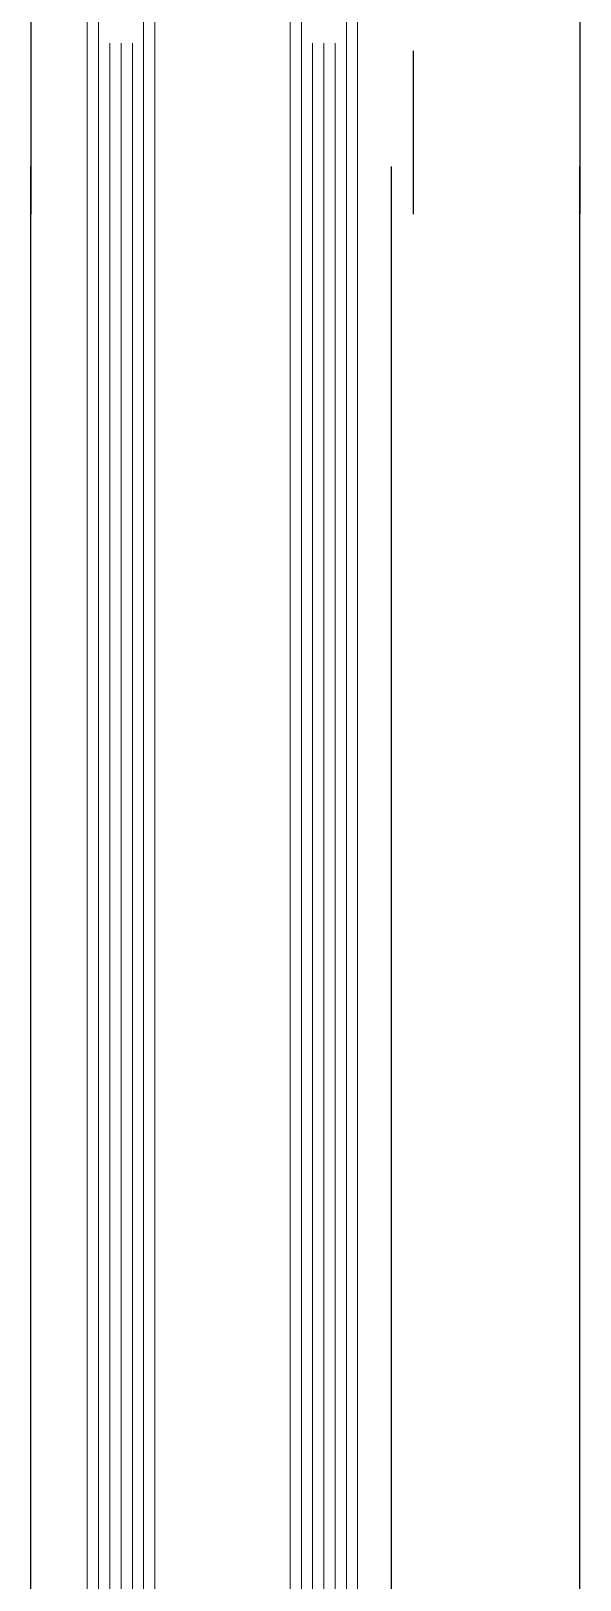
# Model space of a CAD drawing. Header units: millimetres. Extents: x 809 to 8159, y 33 to 4533.
# Drawn here: x 4001.86 to 4006.73, y 3441.36 to 3455.12 of the extents above; entities that cross this region are included whole.
import ezdxf

# ---------------------------------------------------------------- set-up
doc = ezdxf.new("R2010")
doc.units = ezdxf.units.MM
doc.layers.add('5', color=11, linetype='Continuous')
doc.layers.add('GORUNUS-TARAMA', color=11, linetype='Continuous')
doc.layers.add('cam', color=5, linetype='Continuous', lineweight=0)

# ---------------------------------------------------------------- blocks, each defined once
blk = doc.blocks.new('ajsdfxcvzx')
at = {"layer": '5'}
for p, q in [((35957.811, -5134.648), (35957.811, -5137.781)), ((35962.684, -5134.648), (35962.684, -5137.781)), ((35961.204, -5136.328), (35961.204, -5137.781)), ((35957.811, -5305.926), (35957.811, -5137.357)), ((35961.011, -5305.926), (35961.011, -5137.357)), ((35962.684, -5305.926), (35962.684, -5137.357))]:
    blk.add_line(p, q, dxfattribs=at)
at = {"layer": 'cam'}
for p, q in [((35958.311, -5137.781), (35958.311, -5133.148)), ((35958.411, -5137.781), (35958.411, -5133.148)), ((35958.811, -5137.781), (35958.811, -5133.148)), ((35958.911, -5137.781), (35958.911, -5133.148)), ((35960.111, -5137.781), (35960.111, -5133.148)), ((35960.211, -5137.781), (35960.211, -5133.148)), ((35960.611, -5137.781), (35960.611, -5133.148)), ((35960.711, -5137.781), (35960.711, -5133.148)), ((35958.511, -5137.781), (35958.511, -5136.26)), ((35958.611, -5137.781), (35958.611, -5136.26)), ((35958.711, -5137.781), (35958.711, -5136.26)), ((35960.311, -5137.781), (35960.311, -5136.26)), ((35960.411, -5137.781), (35960.411, -5136.26)), ((35960.511, -5137.781), (35960.511, -5136.26)), ((35958.311, -5137.406), (35958.311, -5307.426)), ((35958.411, -5137.406), (35958.411, -5307.426)), ((35958.511, -5137.406), (35958.511, -5305.306)), ((35958.611, -5137.406), (35958.611, -5307.426)), ((35958.711, -5137.406), (35958.711, -5307.426)), ((35958.811, -5137.406), (35958.811, -5307.426)), ((35958.911, -5137.406), (35958.911, -5307.426)), ((35960.111, -5137.357), (35960.111, -5307.426)), ((35960.211, -5137.357), (35960.211, -5307.426)), ((35960.311, -5137.357), (35960.311, -5307.426)), ((35960.411, -5137.357), (35960.411, -5307.426)), ((35960.511, -5137.357), (35960.511, -5305.302)), ((35960.611, -5137.357), (35960.611, -5307.426)), ((35960.711, -5137.357), (35960.711, -5307.426))]:
    blk.add_line(p, q, dxfattribs=at)

msp = doc.modelspace()

# ---------------------------------------------------------------- block references
at = {"layer": 'GORUNUS-TARAMA'}
msp.add_blockref('ajsdfxcvzx', (-31955.956, 8591.274), dxfattribs=at)

doc.saveas('drawing.dxf')
